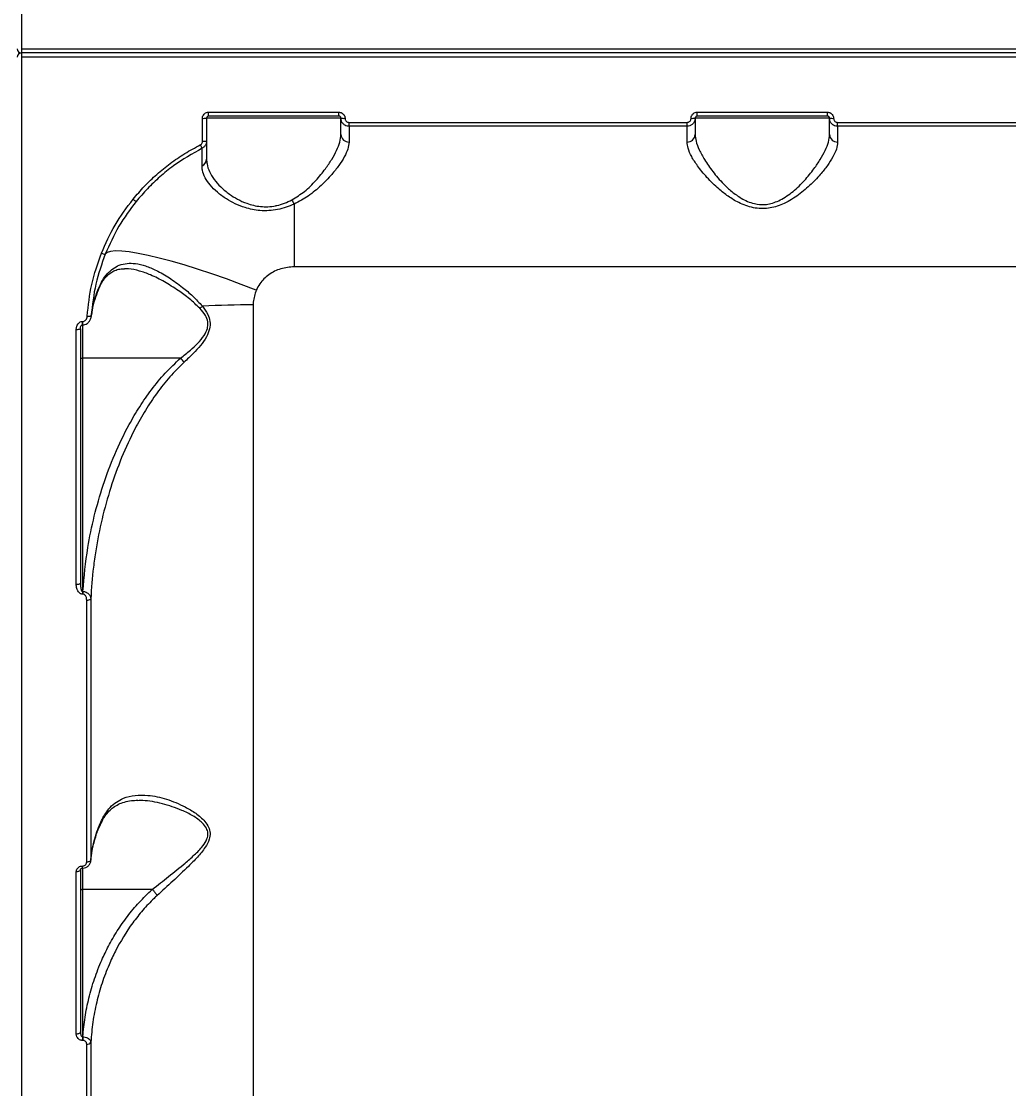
# Model space of a CAD drawing. Header units: millimetres. Extents: x -8760 to 8364, y -7998 to 7451.
# Drawn here: x 548.4 to 790.9, y -2662.8 to -2400.8 of the extents above; entities that cross this region are included whole.
import ezdxf

# ---------------------------------------------------------------- set-up
doc = ezdxf.new("R2010")
doc.units = ezdxf.units.MM
for name, color, linetype in [('DIKOM_ОБЪЕКТ', 7, 'Continuous'), ('DIKOM_РАЗМЕР_ЗОНА', 7, 'Continuous'), ('DIKOM_РАЗМЕР_ОБЪЕКТА', 7, 'Continuous')]:
    doc.layers.add(name, color=color, linetype=linetype)
doc.styles.add('style1', font='arial.ttf', dxfattribs={"width": 0.8})
doc.dimstyles.new('1-50', dxfattribs={"dimtxt": 300, "dimasz": 200, "dimexe": 100, "dimexo": 0, "dimgap": 100, "dimtad": 1, "dimtxsty": 'style1', "dimcen": 200, "dimclrd": 7, "dimclre": 7, "dimclrt": 7, "dimadec": 1, "dimazin": 2, "dimtfac": 1, "dimtmove": 0, "dimatfit": 2, "dimfxl": 0, "dimlwd": 25, "dimlwe": 18, "dimarcsym": 0})

# ---------------------------------------------------------------- blocks, each defined once
blk = doc.blocks.new('*D21')
at = {"layer": 'Defpoints', "color": 0, "transparency": 16777216}
for p in [(-7755.65, -10.55), (8364.4, -2410.44), (8364.4, -7897.56)]:
    blk.add_point(p, dxfattribs=at)
at = {"layer": 'DIKOM_РАЗМЕР_ЗОНА', "color": 7, "lineweight": 18, "transparency": 16777216}
for p, q in [((-7755.65, -10.55), (-7755.65, -7997.56)), ((8364.4, -2410.44), (8364.4, -7997.56))]:
    blk.add_line(p, q, dxfattribs=at)
at = {"layer": 'DIKOM_РАЗМЕР_ЗОНА', "color": 7, "lineweight": 25, "transparency": 16777216}
blk.add_line((-7555.65, -7897.56), (8164.4, -7897.56), dxfattribs=at)
at = {"layer": 'DIKOM_РАЗМЕР_ЗОНА', "color": 7, "transparency": 16777216}
for points in [[(-7555.65, -7864.23), (-7555.65, -7930.9), (-7755.65, -7897.56)], [(8164.4, -7864.23), (8164.4, -7930.9), (8364.4, -7897.56)]]:
    blk.add_solid(points, dxfattribs=at)
at = {"layer": 'DIKOM_РАЗМЕР_ЗОНА', "color": 7, "transparency": 16777216, "insert": (1040.74, -7644.39), "char_height": 300, "attachment_point": 5, "style": 'style1'}
blk.add_mtext('16100', dxfattribs=at)
blk = doc.blocks.new('*D19')
at = {"layer": 'Defpoints', "color": 0, "transparency": 16777216}
for p in [(-5756.7, -306.55), (6365.48, -2710.55), (6365.48, -7111.41)]:
    blk.add_point(p, dxfattribs=at)
at = {"layer": 'DIKOM_РАЗМЕР_ОБЪЕКТА', "color": 7, "lineweight": 18, "transparency": 16777216}
for p, q in [((-5756.7, -306.55), (-5756.7, -7211.41)), ((6365.48, -2710.55), (6365.48, -7211.41))]:
    blk.add_line(p, q, dxfattribs=at)
at = {"layer": 'DIKOM_РАЗМЕР_ОБЪЕКТА', "color": 7, "lineweight": 25, "transparency": 16777216}
blk.add_line((-5556.7, -7111.41), (6165.48, -7111.41), dxfattribs=at)
at = {"layer": 'DIKOM_РАЗМЕР_ОБЪЕКТА', "color": 7, "transparency": 16777216}
for points in [[(-5556.7, -7078.08), (-5556.7, -7144.75), (-5756.7, -7111.41)], [(6165.48, -7078.08), (6165.48, -7144.75), (6365.48, -7111.41)]]:
    blk.add_solid(points, dxfattribs=at)
at = {"layer": 'DIKOM_РАЗМЕР_ОБЪЕКТА', "color": 7, "transparency": 16777216, "insert": (1047.24, -6858.24), "char_height": 300, "attachment_point": 5, "style": 'style1'}
blk.add_mtext('12100', dxfattribs=at)

msp = doc.modelspace()

# ---------------------------------------------------------------- linework, layer by layer
at = {"layer": 'DIKOM_ОБЪЕКТ', "color": 7, "linetype": 'Continuous', "lineweight": 15}
for p, q in [((548.392, -1988.554), (548.392, -2407.552)), ((548.392, -2407.552), (1032.392, -2407.552)), ((548.392, -2407.552), (548.392, -2408.554)), ((1032.392, -2408.554), (548.392, -2408.554)), ((548.392, -2408.554), (548.392, -2409.557)), ((1032.392, -2409.557), (548.392, -2409.557)), ((548.392, -2409.557), (548.392, -2828.554)), ((594.392, -2423.089), (626.392, -2423.089)), ((594.392, -2424.054), (594.392, -2423.089)), ((626.392, -2424.054), (626.392, -2423.089)), ((714.392, -2423.089), (746.392, -2423.089)), ((714.392, -2424.054), (714.392, -2423.089)), ((746.392, -2424.054), (746.392, -2423.089)), ((592.892, -2430.219), (592.892, -2424.592)), ((593.892, -2424.554), (593.892, -2430.167)), ((626.892, -2424.554), (593.892, -2424.554)), ((626.392, -2424.054), (594.392, -2424.054)), ((626.892, -2428.605), (626.892, -2424.554)), ((628.892, -2425.595), (711.892, -2425.595)), ((628.892, -2426.554), (628.892, -2425.595)), ((711.892, -2426.554), (711.892, -2425.595)), ((713.892, -2424.554), (713.892, -2428.605)), ((746.892, -2424.554), (713.892, -2424.554)), ((746.392, -2424.054), (714.392, -2424.054)), ((746.892, -2428.605), (746.892, -2424.554)), ((748.892, -2425.595), (831.892, -2425.595)), ((748.892, -2426.554), (748.892, -2425.595)), ((628.892, -2426.554), (628.892, -2430.412)), ((711.892, -2426.554), (628.892, -2426.554)), ((711.892, -2430.412), (711.892, -2426.554)), ((748.892, -2426.554), (748.892, -2430.412)), ((831.892, -2426.554), (748.892, -2426.554)), ((615.392, -2445.648), (615.392, -2461.057)), ((965.392, -2461.057), (615.392, -2461.057)), ((567.29, -2466.703), (567.278, -2466.732)), ((605.342, -2470.402), (605.342, -2790.554)), ((565.633, -2473.244), (565.721, -2472.598)), ((563.392, -2474.458), (563.486, -2474.458)), ((563.392, -2475.301), (563.392, -2474.458)), ((563.392, -2475.289), (563.392, -2483.471)), ((563.392, -2475.301), (563.486, -2475.301)), ((563.486, -2475.301), (563.486, -2474.458)), ((561.892, -2539.066), (561.892, -2476.4)), ((562.892, -2476.238), (562.892, -2538.755)), ((587.504, -2483.471), (563.392, -2483.471)), ((563.392, -2483.471), (563.392, -2540.76)), ((563.392, -2540.76), (563.513, -2540.76)), ((563.392, -2540.76), (563.392, -2541.407)), ((563.513, -2541.407), (563.392, -2541.407)), ((563.513, -2540.76), (563.513, -2541.407)), ((564.451, -2607.187), (564.451, -2542.866)), ((565.449, -2542.569), (565.449, -2606.749)), ((561.892, -2649.439), (561.892, -2609.576)), ((562.892, -2609.097), (562.892, -2648.866)), ((563.392, -2608.16), (563.424, -2608.16)), ((563.392, -2608.684), (563.392, -2608.16)), ((563.392, -2608.684), (563.424, -2608.684)), ((563.392, -2608.701), (563.392, -2613.907)), ((563.424, -2608.684), (563.424, -2608.16)), ((580.552, -2613.907), (563.392, -2613.907)), ((563.392, -2613.907), (563.392, -2650.061)), ((563.392, -2650.061), (563.495, -2650.061)), ((563.392, -2650.061), (563.392, -2650.961)), ((563.495, -2650.961), (563.392, -2650.961)), ((563.495, -2650.061), (563.495, -2650.961)), ((565.449, -2651.39), (565.449, -2717.221)), ((564.451, -2717.904), (564.451, -2651.927))]:
    msp.add_line(p, q, dxfattribs=at)
at = {"layer": 'DIKOM_ОБЪЕКТ', "color": 7, "linetype": 'Continuous', "lineweight": 15, "flags": 128}
for points in [[(606.101, -2466.76), (602.407, -2465.353), (598.75, -2464.021), (595.165, -2462.776), (591.688, -2461.63), (588.354, -2460.595), (585.195, -2459.681), (582.242, -2458.897), (579.525, -2458.251), (577.07, -2457.749), (574.901, -2457.396), (573.041, -2457.196), (571.507, -2457.151), (570.315, -2457.26), (569.475, -2457.524), (568.998, -2457.938)], [(567.345, -2466.376), (567.315, -2466.627), (567.29, -2466.703)], [(562.892, -2483.305), (562.901, -2483.338), (562.93, -2483.369), (562.976, -2483.397), (563.038, -2483.422), (563.114, -2483.443), (563.2, -2483.458), (563.294, -2483.468), (563.392, -2483.471)], [(562.892, -2538.755), (562.872, -2538.816), (562.815, -2538.874), (562.723, -2538.928), (562.599, -2538.975), (562.447, -2539.013), (562.274, -2539.042), (562.087, -2539.06), (561.892, -2539.066)], [(565.449, -2606.749), (565.418, -2606.836), (565.353, -2606.919), (565.257, -2606.995), (565.132, -2607.061), (564.984, -2607.115), (564.817, -2607.154), (564.638, -2607.179), (564.451, -2607.187)], [(562.892, -2609.097), (562.872, -2609.191), (562.815, -2609.28), (562.723, -2609.363), (562.599, -2609.436), (562.447, -2609.495), (562.274, -2609.54), (562.087, -2609.567), (561.892, -2609.576)], [(562.892, -2613.745), (562.901, -2613.776), (562.93, -2613.807), (562.976, -2613.835), (563.038, -2613.859), (563.114, -2613.879), (563.2, -2613.894), (563.294, -2613.904), (563.392, -2613.907)], [(562.892, -2648.866), (562.872, -2648.978), (562.815, -2649.085), (562.723, -2649.184), (562.599, -2649.271), (562.447, -2649.343), (562.274, -2649.396), (562.087, -2649.428), (561.892, -2649.439)]]:
    msp.add_lwpolyline(points, dxfattribs=at)
at = {"layer": 'DIKOM_ОБЪЕКТ', "color": 7, "linetype": 'Continuous', "lineweight": 15}
for centre, radius, start, end in [((548.392, -2407.554), 1, 180, 270), ((548.392, -2409.554), 1, 90, 180), ((593.141, -2418.018), 6.579, 267.82406, 276.54835), ((627.642, -2418.021), 6.576, 263.44974, 272.17733), ((713.141, -2418.02), 6.577, 267.82344, 276.54949), ((747.642, -2418.023), 6.574, 263.44898, 272.17809), ((628.8, -2428.503), 1.911, 183.04741, 272.75234), ((711.983, -2428.503), 1.911, 267.24934, 356.94752), ((748.8, -2428.503), 1.911, 183.04255, 272.7606), ((601.012, -2426.981), 9.602, 205.4852, 211.17023), ((593.141, -2425.333), 4.893, 267.07763, 278.82498), ((592.132, -2434.6), 1.761, 291.13578, 358.16978), ((578.244, -2441.847), 3.549, 227.1966, 242.55268), ((621.735, -2441.705), 7.469, 202.82352, 211.86014), ((569.154, -2455.563), 2.381, 242.91449, 266.23411), ((588.685, -2466.283), 6.099, 305.65822, 313.25599), ((605.221, -2706.805), 236.403, 89.97076, 92.99627), ((564.914, -2471.221), 1.972, 259.80109, 289.12726), ((562.135, -2474.731), 1.686, 261.69604, 296.65442), ((581.393, -2489.434), 8.539, 35.39119, 44.29581), ((564.654, -2541.721), 1.162, 259.96408, 313.13824), ((564.601, -2651.01), 0.928, 260.70877, 335.89652)]:
    msp.add_arc(centre, radius, start, end, dxfattribs=at)
for points, knots in [([(592.892, -2424.592), (592.899, -2424.481), (592.917, -2424.202), (593.097, -2423.779), (593.436, -2423.398), (593.886, -2423.139), (594.223, -2423.105), (594.392, -2423.089)], [0, 0, 0, 0, 0.1418432, 0.3567215, 0.5713274, 0.7857229, 1, 1, 1, 1]), ([(626.392, -2423.089), (626.502, -2423.096), (626.78, -2423.114), (627.202, -2423.294), (627.583, -2423.634), (627.842, -2424.085), (627.875, -2424.423), (627.892, -2424.592)], [0, 0, 0, 0, 0.1405969, 0.3550832, 0.5698697, 0.7848831, 1, 1, 1, 1]), ([(712.892, -2424.592), (712.899, -2424.481), (712.917, -2424.202), (713.097, -2423.779), (713.436, -2423.398), (713.886, -2423.139), (714.223, -2423.105), (714.392, -2423.089)], [0, 0, 0, 0, 0.1418391, 0.3567197, 0.5713615, 0.7856706, 1, 1, 1, 1]), ([(746.392, -2423.089), (746.502, -2423.096), (746.78, -2423.114), (747.202, -2423.294), (747.583, -2423.634), (747.842, -2424.085), (747.875, -2424.423), (747.892, -2424.592)], [0, 0, 0, 0, 0.1405957, 0.3551269, 0.5698736, 0.7848851, 1, 1, 1, 1]), ([(594.392, -2424.054), (594.335, -2424.06), (594.223, -2424.071), (594.073, -2424.157), (593.96, -2424.284), (593.9, -2424.424), (593.894, -2424.517), (593.892, -2424.554)], [0, 0, 0, 0, 0.21402875, 0.42818667, 0.64278306, 0.85790467, 1, 1, 1, 1]), ([(626.892, -2424.554), (626.886, -2424.498), (626.875, -2424.386), (626.789, -2424.236), (626.662, -2424.123), (626.521, -2424.063), (626.428, -2424.057), (626.392, -2424.054)], [0, 0, 0, 0, 0.21549743, 0.43065321, 0.64535769, 0.85960597, 1, 1, 1, 1]), ([(628.892, -2426.554), (628.745, -2426.545), (628.374, -2426.52), (627.811, -2426.281), (627.303, -2425.829), (626.958, -2425.229), (626.914, -2424.779), (626.892, -2424.554)], [0, 0, 0, 0, 0.1407129, 0.3554397, 0.5702892, 0.7851502, 1, 1, 1, 1]), ([(627.892, -2424.592), (627.903, -2424.705), (627.925, -2424.931), (628.097, -2425.231), (628.351, -2425.458), (628.632, -2425.578), (628.818, -2425.59), (628.892, -2425.595)], [0, 0, 0, 0, 0.2151466, 0.4301799, 0.6449571, 0.8594929, 1, 1, 1, 1]), ([(713.892, -2424.554), (713.882, -2424.702), (713.857, -2425.074), (713.617, -2425.637), (713.165, -2426.144), (712.566, -2426.488), (712.116, -2426.532), (711.892, -2426.554)], [0, 0, 0, 0, 0.1417138, 0.3564083, 0.5709641, 0.7854632, 1, 1, 1, 1]), ([(711.892, -2425.595), (712.004, -2425.584), (712.229, -2425.562), (712.528, -2425.389), (712.754, -2425.135), (712.875, -2424.853), (712.887, -2424.666), (712.892, -2424.592)], [0, 0, 0, 0, 0.2143014, 0.428617, 0.6431479, 0.8580772, 1, 1, 1, 1]), ([(714.392, -2424.054), (714.335, -2424.06), (714.223, -2424.071), (714.073, -2424.157), (713.96, -2424.284), (713.9, -2424.424), (713.894, -2424.517), (713.892, -2424.554)], [0, 0, 0, 0, 0.21401758, 0.42803155, 0.64281837, 0.85792875, 1, 1, 1, 1]), ([(746.892, -2424.554), (746.886, -2424.498), (746.875, -2424.386), (746.789, -2424.236), (746.662, -2424.123), (746.521, -2424.063), (746.428, -2424.057), (746.392, -2424.054)], [0, 0, 0, 0, 0.2154676, 0.4306923, 0.6455056, 0.8596089, 1, 1, 1, 1]), ([(748.892, -2426.554), (748.745, -2426.545), (748.374, -2426.52), (747.811, -2426.281), (747.303, -2425.829), (746.958, -2425.229), (746.914, -2424.779), (746.892, -2424.554)], [0, 0, 0, 0, 0.1407827, 0.355465, 0.5702769, 0.7851658, 1, 1, 1, 1]), ([(747.892, -2424.592), (747.903, -2424.705), (747.925, -2424.931), (748.097, -2425.231), (748.351, -2425.458), (748.633, -2425.578), (748.818, -2425.59), (748.892, -2425.595)], [0, 0, 0, 0, 0.2151375, 0.4301987, 0.6449668, 0.8594232, 1, 1, 1, 1]), ([(614.851, -2444.602), (615.918, -2443.939), (618.145, -2442.554), (620.815, -2439.835), (623.006, -2437.166), (624.686, -2434.662), (625.882, -2432.453), (626.717, -2430.37), (626.833, -2429.198), (626.892, -2428.605)], [0, 0, 0, 0, 0.1463745, 0.305496, 0.468991, 0.6008938, 0.7350955, 0.8657018, 1, 1, 1, 1]), ([(713.892, -2428.605), (713.939, -2429.129), (714.04, -2430.265), (714.843, -2432.346), (716.198, -2434.858), (718.167, -2437.704), (720.462, -2440.377), (722.839, -2442.593), (724.831, -2444.044), (726.738, -2445.028), (728.67, -2445.683), (730.401, -2445.827), (732.023, -2445.636), (733.308, -2445.309), (735.499, -2444.364), (738.096, -2442.528), (740.824, -2439.847), (743.004, -2437.163), (744.687, -2434.663), (745.882, -2432.453), (746.717, -2430.37), (746.833, -2429.198), (746.892, -2428.605)], [0, 0, 0, 0, 0.0507142, 0.1099148, 0.1707242, 0.2426522, 0.3164737, 0.3637491, 0.4119879, 0.4400484, 0.4688584, 0.5101015, 0.521088, 0.54682, 0.5734081, 0.636933, 0.7046122, 0.7741494, 0.8302515, 0.8873299, 0.9428798, 1, 1, 1, 1]), ([(575.833, -2444.451), (576.746, -2443.379), (578.573, -2441.235), (581.641, -2438.318), (584.954, -2435.626), (588.512, -2433.18), (591.066, -2431.802), (592.344, -2431.113)], [0, 0, 0, 0, 0.1978337, 0.3954985, 0.593166, 0.7965822, 1, 1, 1, 1]), ([(592.344, -2431.113), (592.439, -2431.052), (592.63, -2430.93), (592.818, -2430.641), (592.887, -2430.391), (592.891, -2430.249), (592.892, -2430.219)], [0, 0, 0, 0, 0.3056831, 0.6115996, 0.9180036, 1, 1, 1, 1]), ([(593.892, -2430.167), (593.89, -2430.227), (593.882, -2430.511), (593.744, -2431.01), (593.368, -2431.587), (592.986, -2431.83), (592.795, -2431.951)], [0, 0, 0, 0, 0.0818905, 0.388051, 0.6939811, 1, 1, 1, 1]), ([(593.892, -2430.167), (593.892, -2430.255), (593.892, -2430.439), (593.892, -2431.898), (593.892, -2433.728), (593.892, -2434.656)], [0, 0, 0, 0, 0.3069741, 0.6484664, 1, 1, 1, 1]), ([(628.892, -2430.412), (628.827, -2430.967), (628.698, -2432.079), (627.773, -2434.056), (626.424, -2436.177), (624.54, -2438.556), (622.079, -2441.122), (619.05, -2443.718), (616.583, -2445.019), (615.392, -2445.648)], [0, 0, 0, 0, 0.1316564, 0.2634886, 0.3951402, 0.5268749, 0.6882983, 0.8495353, 1, 1, 1, 1]), ([(748.892, -2430.412), (748.827, -2430.967), (748.698, -2432.079), (747.772, -2434.056), (746.425, -2436.177), (744.538, -2438.554), (742.087, -2441.134), (739, -2443.692), (735.602, -2445.727), (732.479, -2446.68), (730.034, -2446.798), (728.157, -2446.586), (726.323, -2446.063), (724.208, -2445.142), (721.956, -2443.763), (719.306, -2441.662), (716.703, -2439.109), (714.495, -2436.391), (712.962, -2433.982), (712.057, -2431.994), (711.944, -2430.91), (711.892, -2430.412)], [0, 0, 0, 0, 0.0554754, 0.1110251, 0.1664969, 0.2220059, 0.2900228, 0.3579634, 0.4226759, 0.4774086, 0.5052489, 0.5330927, 0.56271, 0.5923744, 0.6404302, 0.6885807, 0.7603253, 0.8320626, 0.8909996, 0.9498677, 1, 1, 1, 1]), ([(592.795, -2431.951), (590.388, -2433.312), (586.74, -2435.374), (582.395, -2438.921), (579.321, -2441.819), (577.504, -2443.948), (576.608, -2444.997)], [0, 0, 0, 0, 0.3951697, 0.59867, 0.8021698, 1, 1, 1, 1]), ([(592.767, -2436.242), (592.772, -2435.374), (592.782, -2433.613), (592.79, -2432.376), (592.794, -2431.98), (592.795, -2431.957), (592.795, -2431.951)], [0, 0, 0, 0, 0.34149605, 0.69300078, 0.9180168, 1, 1, 1, 1]), ([(615.392, -2445.648), (614.748, -2445.917), (613.447, -2446.462), (611.357, -2447.021), (609.18, -2447.314), (606.435, -2447.282), (603.589, -2446.681), (600.879, -2445.602), (598.558, -2444.323), (596.437, -2442.756), (594.676, -2440.98), (593.446, -2439.15), (592.843, -2437.564), (592.787, -2436.605), (592.767, -2436.242)], [0, 0, 0, 0, 0.0603682, 0.1220468, 0.1825844, 0.2452043, 0.354864, 0.4358116, 0.5191064, 0.6213412, 0.726601, 0.8297199, 0.9355793, 1, 1, 1, 1]), ([(593.892, -2434.656), (593.913, -2435.036), (593.969, -2436.025), (594.533, -2437.685), (595.668, -2439.586), (597.317, -2441.466), (599.268, -2443.105), (601.442, -2444.474), (603.94, -2445.625), (606.538, -2446.272), (608.983, -2446.339), (610.323, -2446.167), (611.682, -2445.873), (613.063, -2445.458), (614.25, -2444.89), (614.851, -2444.602)], [0, 0, 0, 0, 0.0653899, 0.1703666, 0.2779436, 0.3818094, 0.4884095, 0.5695623, 0.6527954, 0.7604164, 0.8151603, 0.8718834, 0.8800458, 0.9391986, 1, 1, 1, 1]), ([(568.07, -2457.682), (569.098, -2455.36), (571.178, -2450.661), (574.269, -2446.537), (575.833, -2444.451)], [0, 0, 0, 0, 0.4941697, 1, 1, 1, 1]), ([(576.608, -2444.997), (575.109, -2446.988), (572.076, -2451.017), (570.032, -2455.613), (568.998, -2457.938)], [0, 0, 0, 0, 0.4941641, 1, 1, 1, 1]), ([(564.564, -2473.161), (564.84, -2470.551), (565.398, -2465.266), (567.172, -2460.231), (568.07, -2457.682)], [0, 0, 0, 0, 0.4938714, 1, 1, 1, 1]), ([(568.998, -2457.938), (568.136, -2460.37), (566.391, -2465.294), (565.839, -2470.466), (565.56, -2473.084)], [0, 0, 0, 0, 0.4938173, 1, 1, 1, 1]), ([(567.345, -2466.376), (567.66, -2465.686), (568.292, -2464.306), (569.491, -2462.684), (570.868, -2461.438), (572.487, -2460.569), (574.329, -2460.144), (576.488, -2460.183), (578.898, -2460.752), (581.683, -2461.916), (584.736, -2463.67), (587.741, -2465.864), (590.532, -2468.175), (592.087, -2469.875), (592.864, -2470.725)], [0, 0, 0, 0, 0.0676074, 0.1352439, 0.2056882, 0.2761671, 0.3555603, 0.4349973, 0.5267518, 0.6185532, 0.7258818, 0.8332498, 0.9166789, 1, 1, 1, 1]), ([(567.298, -2466.738), (567.381, -2466.523), (567.665, -2465.786), (568.252, -2464.752), (569.033, -2463.65), (569.899, -2462.792), (570.858, -2462.132), (571.952, -2461.705), (572.9, -2461.498), (573.545, -2461.535), (573.694, -2461.543)], [0, 0, 0, 0, 0.0545813, 0.1865342, 0.3226052, 0.4612863, 0.6104577, 0.7718516, 0.9472201, 1, 1, 1, 1]), ([(592.24, -2471.238), (591.392, -2470.44), (589.682, -2468.831), (586.713, -2466.68), (583.508, -2464.658), (580.311, -2463.05), (577.38, -2462.013), (575.225, -2461.526), (574.044, -2461.557), (573.696, -2461.566)], [0, 0, 0, 0, 0.1394655, 0.2812119, 0.4569296, 0.6359679, 0.7849031, 0.9365861, 1, 1, 1, 1]), ([(615.392, -2461.057), (614.278, -2461.153), (612.073, -2461.345), (609.123, -2462.861), (607.117, -2464.786), (606.368, -2466.241), (606.101, -2466.76)], [0, 0, 0, 0, 0.2885638, 0.5716308, 0.8470374, 1, 1, 1, 1]), ([(565.56, -2473.084), (565.744, -2471.955), (566.115, -2469.684), (566.933, -2467.483), (567.345, -2466.376)], [0, 0, 0, 0, 0.4974083, 1, 1, 1, 1]), ([(565.721, -2472.598), (565.756, -2472.311), (565.908, -2471.092), (566.428, -2469.121), (567.066, -2467.47), (567.354, -2466.723)], [0, 0, 0, 0, 0.1438567, 0.6125516, 1, 1, 1, 1]), ([(606.101, -2466.76), (605.773, -2467.74), (605.41, -2468.824), (605.345, -2470.066), (605.343, -2470.287), (605.342, -2470.402)], [0, 0, 0, 0, 0.8217627, 0.9078701, 1, 1, 1, 1]), ([(592.864, -2470.725), (593.339, -2471.363), (594.166, -2472.475), (594.81, -2474.423), (594.717, -2476.394), (593.83, -2478.435), (592.407, -2480.415), (590.517, -2482.466), (589.126, -2483.766), (588.354, -2484.489)], [0, 0, 0, 0, 0.1491103, 0.2596212, 0.3716466, 0.4987581, 0.6525315, 0.8069766, 1, 1, 1, 1]), ([(563.485, -2475.281), (563.658, -2475.274), (564.04, -2475.26), (564.582, -2474.974), (565.072, -2474.51), (565.429, -2473.854), (565.563, -2473.319), (565.564, -2473.024), (565.564, -2473.007)], [0, 0, 0, 0, 0.1511284, 0.3335271, 0.5232451, 0.7396606, 0.9847475, 1, 1, 1, 1]), ([(563.486, -2474.458), (563.548, -2474.453), (563.71, -2474.442), (563.975, -2474.32), (564.261, -2474.057), (564.49, -2473.655), (564.54, -2473.327), (564.564, -2473.161)], [0, 0, 0, 0, 0.1010891, 0.2613623, 0.4607173, 0.7265712, 1, 1, 1, 1]), ([(587.504, -2483.471), (588.314, -2482.827), (589.756, -2481.68), (591.736, -2479.867), (593.227, -2478.119), (594.121, -2476.399), (594.251, -2475.187), (594.12, -2474.103), (593.587, -2472.754), (592.736, -2471.797), (592.24, -2471.238)], [0, 0, 0, 0, 0.2010511, 0.3583906, 0.5149444, 0.6385002, 0.7217789, 0.7449591, 0.8512708, 1, 1, 1, 1]), ([(561.892, -2476.4), (561.913, -2476.149), (561.954, -2475.673), (562.254, -2475.079), (562.639, -2474.689), (563.028, -2474.489), (563.282, -2474.467), (563.392, -2474.458)], [0, 0, 0, 0, 0.2791768, 0.5294153, 0.7216304, 0.8794588, 1, 1, 1, 1]), ([(562.901, -2476.405), (562.896, -2476.314), (562.88, -2476.045), (562.977, -2475.68), (563.163, -2475.414), (563.294, -2475.321), (563.37, -2475.3), (563.417, -2475.301), (563.441, -2475.309), (563.452, -2475.312)], [0, 0, 0, 0, 0.1994502, 0.5949944, 0.8022977, 0.9046139, 0.9444372, 0.9749006, 1, 1, 1, 1]), ([(563.513, -2540.76), (563.835, -2537.158), (564.392, -2530.945), (566.22, -2522.254), (568.401, -2514.604), (571.229, -2507.072), (574.316, -2500.66), (577.408, -2495.39), (580.338, -2491.157), (583.627, -2487.095), (586.212, -2484.678), (587.504, -2483.471)], [0, 0, 0, 0, 0.1721628, 0.2969452, 0.4217214, 0.5495769, 0.6773932, 0.7569491, 0.8364852, 0.9182741, 1, 1, 1, 1]), ([(588.354, -2484.489), (587.152, -2485.665), (584.748, -2488.017), (581.632, -2492.022), (578.803, -2496.272), (575.84, -2501.551), (572.927, -2507.859), (570.239, -2515.284), (568.112, -2522.939), (566.824, -2529.489), (565.887, -2536.034), (565.623, -2539.972), (565.449, -2542.569)], [0, 0, 0, 0, 0.0776025, 0.1552635, 0.2354696, 0.3156959, 0.4385178, 0.5613749, 0.6872837, 0.8131995, 0.8767617, 1, 1, 1, 1]), ([(563.392, -2541.407), (563.293, -2541.398), (563.073, -2541.377), (562.724, -2541.19), (562.371, -2540.832), (562.017, -2540.161), (561.897, -2539.532), (561.892, -2539.112), (561.892, -2539.066)], [0, 0, 0, 0, 0.0933806, 0.2087384, 0.3720757, 0.5793023, 0.9536414, 1, 1, 1, 1]), ([(562.892, -2538.755), (562.903, -2539.11), (562.919, -2539.626), (563.045, -2540.237), (563.154, -2540.545), (563.259, -2540.7), (563.339, -2540.753), (563.374, -2540.757), (563.392, -2540.76)], [0, 0, 0, 0, 0.4958736, 0.7197903, 0.8702609, 0.9510234, 0.9759228, 1, 1, 1, 1]), ([(563.513, -2540.76), (563.637, -2540.769), (563.91, -2540.791), (564.345, -2540.934), (564.788, -2541.203), (565.203, -2541.655), (565.413, -2542.139), (565.441, -2542.471), (565.449, -2542.569)], [0, 0, 0, 0, 0.11371905, 0.24933948, 0.42272303, 0.61350352, 0.88483098, 1, 1, 1, 1]), ([(564.451, -2542.866), (564.428, -2542.595), (564.394, -2542.202), (564.152, -2541.759), (563.937, -2541.54), (563.715, -2541.424), (563.575, -2541.412), (563.513, -2541.407)], [0, 0, 0, 0, 0.4299826, 0.6257682, 0.7881388, 0.9052743, 1, 1, 1, 1]), ([(568.207, -2596.752), (568.825, -2595.689), (569.832, -2593.955), (571.705, -2592.406), (573.729, -2591.314), (576.324, -2590.701), (579.864, -2590.717), (584.044, -2591.59), (588.022, -2593.248), (591.26, -2595.125), (593.247, -2596.813), (594.435, -2598.52), (594.846, -2600.052), (594.583, -2601.79), (593.471, -2603.819), (591.659, -2606.016), (588.932, -2608.747), (585.584, -2611.901), (583.018, -2614.241), (581.734, -2615.41)], [0, 0, 0, 0, 0.074253, 0.1210098, 0.1678012, 0.2385512, 0.3094154, 0.407005, 0.5046738, 0.5609043, 0.616851, 0.6484703, 0.67538, 0.7024494, 0.7386739, 0.7876383, 0.8368225, 0.9184111, 1, 1, 1, 1]), ([(568.152, -2597.306), (568.18, -2597.244), (568.428, -2596.678), (569.015, -2595.787), (569.923, -2594.643), (570.991, -2593.704), (572.223, -2592.962), (573.717, -2592.396), (575.314, -2592.053), (576.477, -2592.03), (577.011, -2592.019)], [0, 0, 0, 0, 0.01488143, 0.13495047, 0.26261252, 0.39776467, 0.54198377, 0.69553226, 0.86037826, 1, 1, 1, 1]), ([(580.552, -2613.907), (581.881, -2612.854), (584.561, -2610.731), (588.073, -2607.926), (590.922, -2605.451), (592.838, -2603.518), (594.035, -2601.684), (594.324, -2600.107), (593.877, -2598.732), (592.617, -2597.221), (590.51, -2595.771), (587.167, -2594.118), (582.985, -2592.762), (579.323, -2592.032), (577.402, -2592.105), (577.004, -2592.12)], [0, 0, 0, 0, 0.1152002, 0.2322657, 0.2999331, 0.3687205, 0.4168201, 0.4516273, 0.4864117, 0.528627, 0.6057404, 0.6850509, 0.8225208, 0.9632588, 1, 1, 1, 1]), ([(565.449, -2606.749), (565.668, -2605.162), (566.097, -2602.051), (567.283, -2598.741), (568.08, -2597.025), (568.207, -2596.752)], [0, 0, 0, 0, 0.4665318, 0.9150113, 1, 1, 1, 1]), ([(565.457, -2606.866), (565.46, -2606.783), (565.501, -2605.745), (565.872, -2603.765), (566.613, -2600.956), (567.397, -2598.792), (568.019, -2597.599), (568.177, -2597.296)], [0, 0, 0, 0, 0.0255684, 0.317703, 0.6098548, 0.9011843, 1, 1, 1, 1]), ([(568.207, -2596.752), (568.211, -2596.772), (568.238, -2596.941), (568.247, -2597.137), (568.151, -2597.259), (568.139, -2597.274)], [0, 0, 0, 0, 0.1052983, 0.8930724, 1, 1, 1, 1]), ([(563.424, -2608.16), (563.533, -2608.15), (563.751, -2608.13), (564.043, -2607.98), (564.277, -2607.756), (564.425, -2607.479), (564.443, -2607.28), (564.451, -2607.187)], [0, 0, 0, 0, 0.1951323, 0.3900829, 0.5932783, 0.811104, 1, 1, 1, 1]), ([(563.425, -2608.671), (563.469, -2608.675), (563.756, -2608.7), (564.288, -2608.534), (564.917, -2608.119), (565.322, -2607.487), (565.497, -2606.973), (565.449, -2606.719), (565.448, -2606.714)], [0, 0, 0, 0, 0.0419398, 0.2718025, 0.5073217, 0.7485634, 0.9944292, 1, 1, 1, 1]), ([(561.892, -2609.576), (561.904, -2609.441), (561.929, -2609.152), (562.142, -2608.75), (562.481, -2608.422), (562.911, -2608.202), (563.231, -2608.174), (563.392, -2608.16)], [0, 0, 0, 0, 0.1890327, 0.4045269, 0.6068638, 0.8033775, 1, 1, 1, 1]), ([(562.91, -2609.069), (562.912, -2609.02), (562.916, -2608.935), (563.022, -2608.81), (563.153, -2608.729), (563.285, -2608.69), (563.404, -2608.68), (563.473, -2608.691), (563.503, -2608.695)], [0, 0, 0, 0, 0.3052009, 0.5391683, 0.6956666, 0.8157446, 0.921714, 1, 1, 1, 1]), ([(563.495, -2650.061), (563.65, -2648.47), (563.962, -2645.288), (564.939, -2640.536), (566.301, -2635.829), (567.95, -2631.585), (569.835, -2627.669), (571.907, -2624.078), (574.419, -2620.47), (577.262, -2617.025), (579.457, -2614.947), (580.555, -2613.908)], [0, 0, 0, 0, 0.1183272, 0.2366529, 0.3581444, 0.4796281, 0.5712585, 0.676829, 0.7823875, 0.891207, 1, 1, 1, 1]), ([(580.555, -2613.908), (580.555, -2613.908), (580.554, -2613.907), (580.553, -2613.907), (580.552, -2613.907), (580.552, -2613.907)], [0, 0, 0, 0, 0.2928509, 0.6704277, 1, 1, 1, 1]), ([(580.555, -2613.908), (580.709, -2614.07), (581.018, -2614.394), (581.392, -2614.873), (581.618, -2615.208), (581.707, -2615.363), (581.734, -2615.41)], [0, 0, 0, 0, 0.3252682, 0.6505462, 0.8925324, 1, 1, 1, 1]), ([(581.734, -2615.41), (581.491, -2615.637), (580.268, -2616.779), (578.203, -2618.97), (574.836, -2623.198), (572.081, -2627.72), (569.727, -2632.746), (568.154, -2636.911), (566.831, -2641.615), (565.876, -2646.449), (565.591, -2649.743), (565.449, -2651.39)], [0, 0, 0, 0, 0.02429391, 0.12224628, 0.22021758, 0.42151573, 0.51188755, 0.6322352, 0.75259066, 0.87629533, 1, 1, 1, 1]), ([(562.892, -2648.866), (562.899, -2649.028), (562.912, -2649.314), (563.011, -2649.673), (563.124, -2649.894), (563.231, -2650.004), (563.312, -2650.053), (563.368, -2650.059), (563.392, -2650.061)], [0, 0, 0, 0, 0.3509446, 0.6182615, 0.8028816, 0.8793121, 0.9492455, 1, 1, 1, 1]), ([(563.392, -2650.961), (563.322, -2650.958), (563.079, -2650.947), (562.684, -2650.812), (562.275, -2650.499), (561.959, -2650.031), (561.915, -2649.649), (561.892, -2649.439)], [0, 0, 0, 0, 0.0796249, 0.275695, 0.4707665, 0.7105171, 1, 1, 1, 1]), ([(563.495, -2650.061), (563.588, -2650.067), (563.893, -2650.086), (564.386, -2650.208), (564.911, -2650.473), (565.298, -2650.847), (565.435, -2651.177), (565.447, -2651.36), (565.449, -2651.39)], [0, 0, 0, 0, 0.0892134, 0.2936514, 0.4895955, 0.7163823, 0.9545879, 1, 1, 1, 1]), ([(564.451, -2651.927), (564.435, -2651.788), (564.407, -2651.542), (564.202, -2651.245), (563.945, -2651.053), (563.695, -2650.969), (563.541, -2650.963), (563.495, -2650.961)], [0, 0, 0, 0, 0.3025583, 0.5346551, 0.7254226, 0.9170948, 1, 1, 1, 1])]:
    msp.add_open_spline(points, degree=3, knots=knots, dxfattribs=at)

# ---------------------------------------------------------------- dimensions: what is measured, and where the dimension line sits
at = {"layer": 'DIKOM_РАЗМЕР_ЗОНА'}
dim = msp.add_linear_dim(base=(8364.404, -7897.564), p1=(-7755.645, -10.554), p2=(8364.404, -2410.44), text='16100', dimstyle='1-50', dxfattribs=at)
dim.commit()
dim.dimension.update_dxf_attribs({"geometry": '*D21', "text_midpoint": (1040.741, -7897.564), "dimtype": 160})
at = {"layer": 'DIKOM_РАЗМЕР_ОБЪЕКТА'}
dim = msp.add_linear_dim(base=(6365.479, -7111.412), p1=(-5756.695, -306.554), p2=(6365.479, -2710.554), text='12100', dimstyle='1-50', dxfattribs=at)
dim.commit()
dim.dimension.update_dxf_attribs({"geometry": '*D19', "text_midpoint": (1047.24, -7111.412), "dimtype": 160})

doc.saveas('drawing.dxf')
